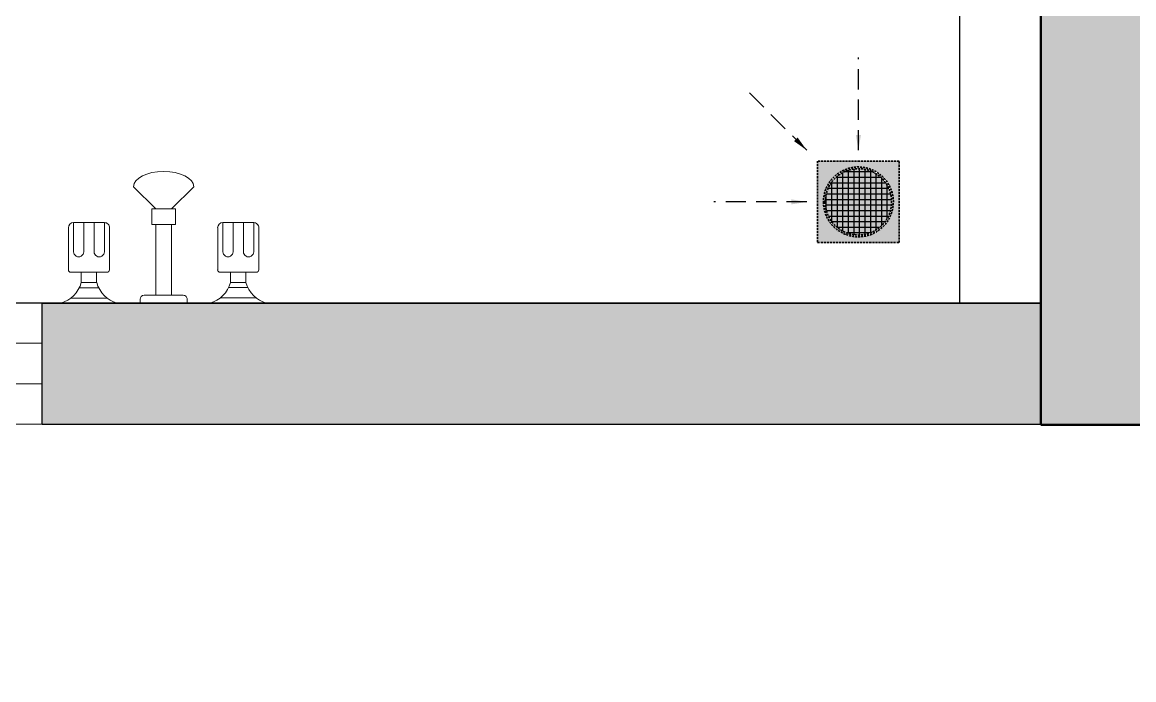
# Model space of a CAD drawing. Header units: millimetres. Extents: x 307301 to 459443, y -2888111 to -2805601.
# Drawn here: x 325198 to 326569, y -2818648 to -2817836 of the extents above; entities that cross this region are included whole.
import ezdxf

# ---------------------------------------------------------------- set-up
doc = ezdxf.new("R2010")
doc.units = ezdxf.units.MM
doc.header["$LTSCALE"] = 10
doc.header["$MEASUREMENT"] = 0
doc.linetypes.add('( Hidden )', pattern=[0.375, 0.25, -0.125])
for name, color, linetype in [('ARCH', 185, 'Continuous'), ('BMA  furniture', 6, 'Continuous'), ('COL', 2, 'Continuous'), ('PDA FURNITURE', 6, 'Continuous'), ('WALL - PDA', 1, 'Continuous')]:
    doc.layers.add(name, color=color, linetype=linetype)
doc.layers.add('BMA SANITARY FIXTURES', color=7, linetype='Continuous', lineweight=13, true_color=0x969696)
for name, color, linetype, lineweight in [('COLUMN', 7, 'Continuous', 50), ('COLUMN HATCH', 252, 'Continuous', 5), ('HATCH WALL', 8, 'Continuous', 0), ('WIN', 5, 'Continuous', 9)]:
    doc.layers.add(name, color=color, linetype=linetype, lineweight=lineweight)
doc.styles.add('ARIALNARROW', font='calibri.ttf')
doc.dimstyles.new('IMRAN', dxfattribs={"dimtxt": 40, "dimasz": 19, "dimexe": 10, "dimexo": 10, "dimgap": 0.01, "dimtad": 0, "dimdec": 0, "dimzin": 11, "dimtxsty": 'ARIALNARROW', "dimblk": 'ARCHTICK', "dimcen": 0.075, "dimclrd": 3, "dimclre": 8, "dimclrt": 6, "dimadec": 0, "dimazin": 0, "dimtfac": 0.75, "dimtdec": 0, "dimtmove": 1, "dimatfit": 2, "dimfxl": 54.5, "dimarcsym": 0})

# ---------------------------------------------------------------- blocks, each defined once
blk = doc.blocks.new('A$C9a3b0c70')
at = {"layer": 'COLUMN HATCH'}
h = blk.add_hatch(color=252, dxfattribs=at)
h.dxf.hatch_style = 1
h.paths.add_polyline_path([(25174, 15402.3), (25174, 15852.3), (23334.1, 15852.3), (22149.9, 15852.3), (22149.9, 18092.3), (22150.1, 18292.3), (21699.9, 18292.3), (21699.9, 14942.3), (22479.9, 14942.3), (22479.9, 15402.3)])
at = {"layer": 'ARCH', "linetype": 'ByBlock'}
blk.add_lwpolyline([(21699.5, 16092.6), (21699.5, 15172.3)], dxfattribs=at)
at = {"layer": 'COL'}
blk.add_lwpolyline([(25174, 15402.3), (22479.9, 15402.3), (22479.9, 14942.3), (21699.9, 14942.3), (21699.9, 18292.3), (22150.2, 18292.3), (22150.2, 18092.3)], dxfattribs=at)
blk = doc.blocks.new('*U50')
at = {"layer": 'WIN'}
for p, q in [((7736.6, -264052.8), (8484.9, -264052.8)), ((7736.6, -264102.8), (8484.9, -264102.8))]:
    blk.add_line(p, q, dxfattribs=at)
blk.add_lwpolyline([(7736.6, -264002.8), (8484.9, -264002.8), (8484.9, -264152.8), (7736.6, -264152.8)], close=True, dxfattribs=at)
blk = doc.blocks.new('_ArchTick')
at = {"color": 0, "linetype": 'ByBlock', "const_width": 0.15}
blk.add_lwpolyline([(-0.5, -0.5), (0.5, 0.5)], dxfattribs=at)
blk = doc.blocks.new('A$C515F1AD2-flat-1')
at = {"layer": 'BMA SANITARY FIXTURES', "ltscale": 10000}
for p, q in [((-9.7, 116.3), (-37.1, 143.7)), ((9.7, 116.3), (37.1, 143.7)), ((-14.5, 116.3), (14.5, 116.3)), ((-14.5, 96.9), (-14.5, 116.3)), ((14.5, 96.9), (14.5, 116.3)), ((-111.1, 99.5), (-111.1, 63.5)), ((-73, 99.5), (-111.1, 99.5)), ((-98.4, 99.5), (-98.4, 63.5)), ((-85.7, 99.5), (-85.7, 63.5)), ((-73, 99.5), (-73, 63.5)), ((-14.5, 96.9), (14.5, 96.9)), ((-9.7, 9.7), (-9.7, 96.9)), ((9.7, 9.7), (9.7, 96.9)), ((73, 99.5), (111.1, 99.5)), ((73, 99.5), (73, 63.5)), ((85.7, 99.5), (85.7, 63.5)), ((98.4, 99.5), (98.4, 63.5)), ((111.1, 99.5), (111.1, 63.5)), ((-117.5, 41.3), (-117.5, 93.1)), ((-66.7, 41.3), (-66.7, 93.1)), ((66.7, 41.3), (66.7, 93.1)), ((117.5, 41.3), (117.5, 93.1)), ((-114.3, 38.1), (-69.9, 38.1)), ((-101.6, 38.1), (-101.6, 25.4)), ((-82.6, 38.1), (-101.6, 38.1)), ((-82.6, 25.4), (-82.6, 38.1)), ((114.3, 38.1), (69.8, 38.1)), ((82.5, 38.1), (101.6, 38.1)), ((82.5, 25.4), (82.5, 38.1)), ((101.6, 38.1), (101.6, 25.4)), ((-79.9, 19), (-104.1, 19)), ((-101.6, 25.4), (-82.6, 25.4)), ((104.3, 19.1), (80.1, 19.1)), ((101.6, 25.4), (82.5, 25.4)), ((-114.5, 6.3), (-69.6, 6.3)), ((-57.1, 0), (57.1, 0)), ((-29.1, 4.8), (-29.1, 0)), ((-24.2, 9.7), (24.2, 9.7)), ((29.1, 4.8), (29.1, 0)), ((57.1, 0), (127, 0)), ((69.6, 6.4), (114.5, 6.4)), ((-127, 0), (-57.1, 0))]:
    blk.add_line(p, q, dxfattribs=at)
for centre, radius, start, end in [((-111.1, 93.1), 6.35, 90.0005, 180.0005), ((-73, 93.1), 6.35, 0.0005, 90.0005), ((73, 93.1), 6.35, 90.0005, 180.0005), ((111.1, 93.1), 6.35, 0.0005, 90.0005), ((-104.8, 63.5), 6.35, 180.0005, 0.0005), ((-79.4, 63.5), 6.35, 180.0005, 0.0005), ((79.4, 63.5), 6.35, 180.0005, 0.0005), ((104.8, 63.5), 6.35, 180.0005, 0.0005), ((-92.1, 44.4), 25.4, 179.9585, 180.0424), ((-114.3, 41.3), 3.18, 180.0005, 270.0005), ((-69.9, 41.3), 3.18, 270.0005, 0.0005), ((-92.1, 44.4), 25.4, 359.9585, 0.0424), ((92.1, 44.5), 25.4, 179.9585, 180.0424), ((69.8, 41.3), 3.18, 180.0005, 270.0005), ((114.3, 41.3), 3.18, 270.0005, 0.0005), ((92.1, 44.5), 25.4, 359.9585, 0.0424), ((-136.5, 34.9), 36.2, 285.2556, 344.7454), ((-47.6, 34.9), 36.2, 195.2556, 254.7454), ((47.6, 34.9), 36.2, 285.2556, 344.7454), ((136.5, 34.9), 36.2, 195.2556, 254.7454), ((-24.2, 4.8), 4.84, 90.0005, 180.0005), ((24.2, 4.8), 4.84, 0.0005, 90.0005)]:
    blk.add_arc(centre, radius, start, end, dxfattribs=at)
blk.add_ellipse((0, 143.7), major_axis=(-37.1, 0, 0), ratio=0.509655, start_param=3.141593, end_param=6.283185, dxfattribs=at)
blk = doc.blocks.new('A$C40F86521')
at = {"layer": 'BMA  furniture', "linetype": '( Hidden )', "ltscale": 500}
h = blk.add_hatch(color=8, dxfattribs=at)
h.set_gradient(color1=(128, 128, 128), one_color=1, tint=1, name='SPHERICAL')
h.paths.add_polyline_path([(0, 0), (0, -100.6), (-100.6, -100.6), (-100.6, 0)])
h.paths.add_polyline_path([(-50.3, -7.2, 1), (-50.3, -93.4, 1)], flags=16)
h.paths.add_polyline_path([(-50.3, -9.3, 1), (-50.3, -91.3, 1)], flags=0)
h = blk.add_hatch(color=8, dxfattribs=at)
h.set_gradient(color1=(128, 128, 128), one_color=1, tint=1, name='CYLINDER')
h.paths.add_polyline_path([(-50.3, -9.3, -1), (-50.3, -91.3, -1)])
h = blk.add_hatch(dxfattribs=at)
h.set_pattern_fill('NET', color=8, scale=2.156488, angle=90, style=0)
h.set_pattern_definition([(90, (182344.008, -2955084.324), (-6.846848648, 2e-15), []), (180, (182344.008, -2955084.324), (-2e-15, -6.846848648), [])])
h.paths.add_polyline_path([(-50.3, -9.3, -1), (-50.3, -91.3, -1)])
at = {"layer": 'BMA  furniture', "linetype": '( Hidden )', "lineweight": 35}
blk.add_lwpolyline([(-100.6, -100.6), (-100.6, 0), (0, 0), (0, -100.6)], close=True, dxfattribs=at)
for radius in [43.1, 41]:
    blk.add_circle((-50.3, -50.3), radius, dxfattribs=at)
at = {"layer": 'BMA  furniture', "linetype": '( Hidden )', "ltscale": 10}
for points in [[(-114, -50.3), (-228.6, -50.3)], [(-114, -114), (-190.9, -190.9)], [(-50.3, -114), (-50.3, -228.6)]]:
    blk.add_leader(points, dimstyle='IMRAN', override={"dimgap": 0.01, "dimtad": 0, "dimfxl": 35}, dxfattribs=at)

msp = doc.modelspace()

# ---------------------------------------------------------------- hatches: boundary and pattern name
at = {"layer": 'HATCH WALL'}
msp.add_hatch(color=7, dxfattribs=at).paths.add_polyline_path([(325222.4, -2818182.9), (326454.3, -2818182.9), (326454.3, -2818332.9), (325222.4, -2818332.9)])

# ---------------------------------------------------------------- linework, layer by layer
at = {"layer": 'COLUMN', "elevation": 0.1}
for points in [[(326454.3, -2814983), (326454.3, -2818333)], [(326454.3, -2818333), (327234.3, -2818333)]]:
    msp.add_lwpolyline(points, dxfattribs=at)
at = {"layer": 'PDA FURNITURE', "elevation": 0.1}
msp.add_lwpolyline([(326453.8, -2806747.9), (326454.3, -2814983), (326454.1, -2818182.9), (324324.1, -2818182.9), (324324.1, -2818642.9), (320504.1, -2818647.8)], dxfattribs=at)
at = {"layer": 'PDA FURNITURE', "elevation": 0}
msp.add_lwpolyline([(326354.1, -2817102.9), (326454.1, -2817102.9), (326454.1, -2818182.9), (326354.1, -2818182.9)], close=True, dxfattribs=at)
at = {"layer": 'WALL - PDA', "elevation": 0.1}
msp.add_lwpolyline([(325222.4, -2818182.9), (326454.3, -2818182.9), (326454.3, -2818332.9), (325222.4, -2818332.9)], close=True, dxfattribs=at)

# ---------------------------------------------------------------- block references
msp.add_blockref('A$C9a3b0c70', (304754.2, -2833275.2))
at = {"xscale": -1}
msp.add_blockref('*U50', (332959, -2554179.7, 0.1), dxfattribs=at)
at = {"layer": 'BMA  furniture', "linetype": '( Hidden )', "xscale": -1, "rotation": 180}
msp.add_blockref('A$C40F86521', (326279.4, -2818108.2, 0.1), dxfattribs=at)
at = {"layer": 'BMA SANITARY FIXTURES', "ltscale": 10000, "rotation": 0.0008896486180247654}
msp.add_blockref('A$C515F1AD2-flat-1', (325372.1, -2818182.9, 0.1), dxfattribs=at)

doc.saveas('drawing.dxf')
